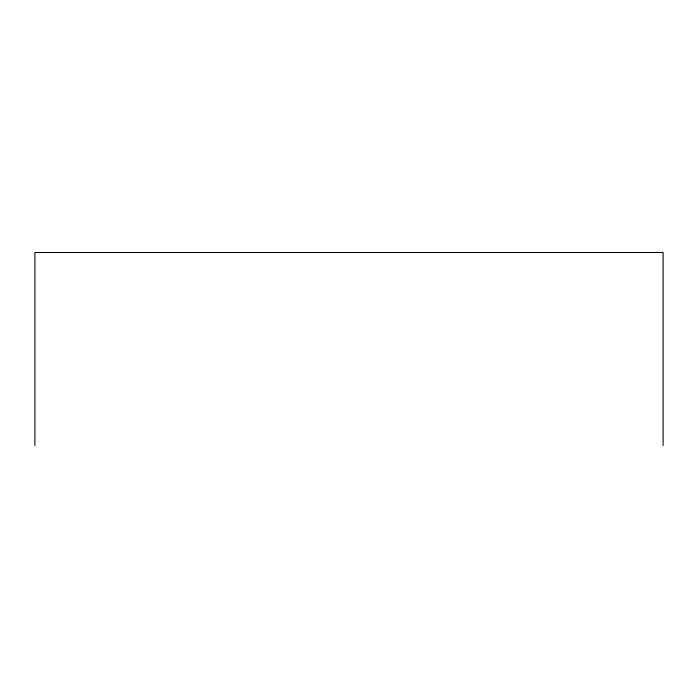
<?xml version="1.0" encoding="UTF-8"?>
<svg xmlns="http://www.w3.org/2000/svg" width="698" height="698" viewBox="0 0 698 698"><rect width="100%" height="100%" fill="white"/><g stroke="black" fill="none" stroke-linecap="round" stroke-linejoin="round"><path stroke-width="1.05" d="M663.1 445.499L663.1 252.501L34.9 252.501L34.9 445.499"/></g></svg>
